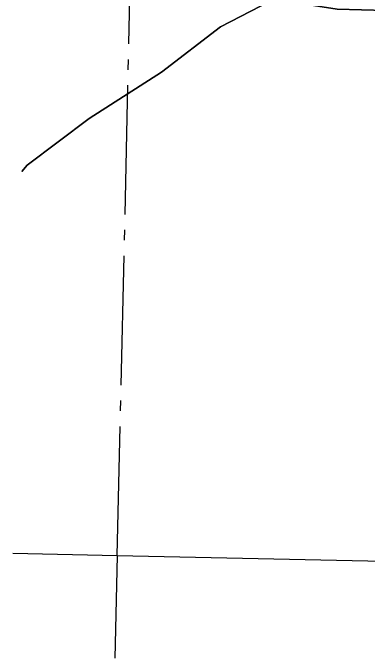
# Model space of a CAD drawing. Extents: x 397736 to 405633, y 6113180 to 6118658.
# Drawn here: x 399414 to 399758, y 6113197 to 6113821 of the extents above; entities that cross this region are included whole.
import ezdxf

# ---------------------------------------------------------------- set-up
doc = ezdxf.new("R2010")
doc.units = 0
doc.header["$LTSCALE"] = 5
doc.linetypes.add('foc-QUARTERLINE', pattern=[33, 25, -3, 2, -3])
for name, color, linetype in [('L-QSEC', 8, 'foc-QUARTERLINE'), ('L-SEC', 7, 'Continuous'), ('L-SECQ', 8, 'foc-QUARTERLINE'), ('T-CREEK', 160, 'Continuous')]:
    doc.layers.add(name, color=color, linetype=linetype)
doc.styles.add('foc-LtypeFont', font='ARIALN.TTF', dxfattribs={"height": 7.35})
doc.linetypes.add('foc-TOPO-flowdirection-NOLINE', pattern='A,0,[">",foc-LtypeFont,S=0.3,R=0,X=0,Y=-0.945],-20,[">",foc-LtypeFont,S=0.3,R=0,X=0,Y=-0.945],0', length=20)

msp = doc.modelspace()

# ---------------------------------------------------------------- linework, layer by layer
at = {"layer": 'L-QSEC'}
msp.add_line((399515.421, 6113296.079), (399513.104, 6113197.069), dxfattribs=at)
at = {"layer": 'L-SEC'}
for p, q in [((399515.421, 6113296.079), (399414.477, 6113298.302)), ((400322.474, 6113278.312), (399515.421, 6113296.079))]:
    msp.add_line(p, q, dxfattribs=at)
at = {"layer": 'L-SECQ'}
msp.add_line((399515.444, 6113296.131), (399533.774, 6114100.339), dxfattribs=at)
at = {"layer": 'T-CREEK', "linetype": 'foc-TOPO-flowdirection-NOLINE', "flags": 128}
msp.add_lwpolyline([(399423.131, 6113667.711), (399428.367, 6113673.76), (399488.308, 6113718.715), (399558.239, 6113763.671), (399615.182, 6113807.628), (399654.143, 6113827.61), (399665.132, 6113833.604), (399668.129, 6113833.604), (399684.113, 6113833.603), (399701.096, 6113828.609), (399728.069, 6113824.612), (399798.998, 6113822.613), (399833.963, 6113824.612), (399882.914, 6113835.602), (399923.873, 6113851.586), (399984.812, 6113880.559), (400001.795, 6113896.543), (400034.762, 6113938.501), (400044.752, 6113959.481), (400057.739, 6114000.44), (400057.739, 6114021.42), (400060.736, 6114041.401), (400074.722, 6114069.373), (400083.713, 6114080.362), (400088.708, 6114094.349), (400095.701, 6114126.317), (400094.702, 6114161.283), (400100.696, 6114174.271), (400092.704, 6114186.26), (400092.704, 6114200.246), (400109.687, 6114224.222), (400135.661, 6114237.21), (400161.635, 6114273.173), (400176.621, 6114277.171), (400189.608, 6114286.161), (400209.588, 6114306.142), (400217.58, 6114318.13), (400223.574, 6114332.117), (400234.563, 6114342.107), (400246.551, 6114349.1), (400254.543, 6114362.087), (400255.542, 6114377.073), (400263.534, 6114392.057), (400277.52, 6114397.053), (400284.513, 6114411.039), (400285.512, 6114466.984), (400292.505, 6114482.968), (400301.496, 6114492.958), (400314.483, 6114501.949), (400348.449, 6114506.944), (400374.422, 6114522.928), (400389.407, 6114524.926), (400402.394, 6114532.918), (400417.379, 6114532.917), (400433.363, 6114529.921), (400449.792, 6114532.82)], dxfattribs=at)
at = {"layer": 'T-CREEK', "flags": 128}
msp.add_lwpolyline([(399798.998, 6113822.613), (399728.069, 6113824.612), (399701.096, 6113828.609), (399684.113, 6113833.603), (399668.129, 6113833.604), (399665.132, 6113833.604), (399654.143, 6113827.61), (399615.182, 6113807.628), (399558.239, 6113763.671), (399488.308, 6113718.715), (399428.367, 6113673.76), (399423.131, 6113667.711)], dxfattribs=at)

doc.saveas('drawing.dxf')
